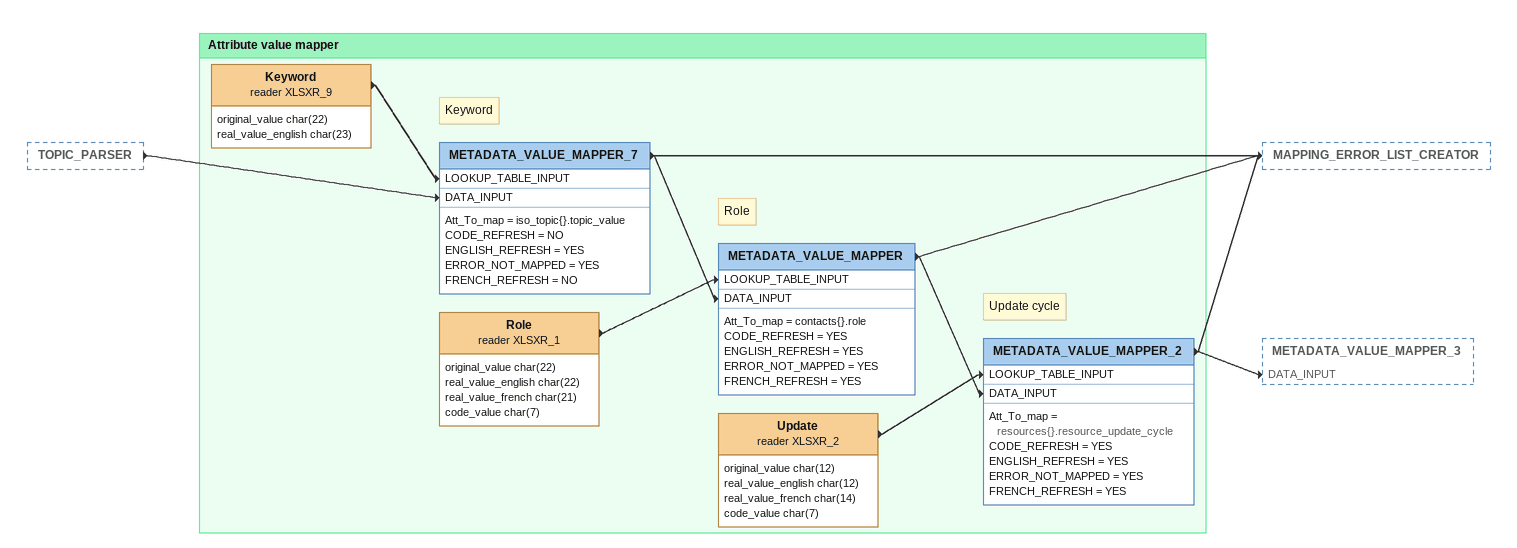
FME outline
TOPIC_PARSER [outside]
    -> METADATA_VALUE_MAPPER_7 [DATA_INPUT]

Bookmark: Attribute value mapper
Keyword (reader XLSXR_9)
    attributes: original_value char(22), real_value_english char(23)
    -> METADATA_VALUE_MAPPER_7 [LOOKUP_TABLE_INPUT]
Note: Keyword
METADATA_VALUE_MAPPER_7
    Att_To_map = iso_topic{}.topic_value
    CODE_REFRESH = NO
    ENGLISH_REFRESH = YES
    ERROR_NOT_MAPPED = YES
    FRENCH_REFRESH = NO
    -> METADATA_VALUE_MAPPER [DATA_INPUT]
    -> MAPPING_ERROR_LIST_CREATOR
Role (reader XLSXR_1)
    attributes: original_value char(22), real_value_english char(22), real_value_french char(21), code_value char(7)
    -> METADATA_VALUE_MAPPER [LOOKUP_TABLE_INPUT]
Note: Role
METADATA_VALUE_MAPPER
    Att_To_map = contacts{}.role
    CODE_REFRESH = YES
    ENGLISH_REFRESH = YES
    ERROR_NOT_MAPPED = YES
    FRENCH_REFRESH = YES
    -> METADATA_VALUE_MAPPER_2 [DATA_INPUT]
    -> MAPPING_ERROR_LIST_CREATOR
Update (reader XLSXR_2)
    attributes: original_value char(12), real_value_english char(12), real_value_french char(14), code_value char(7)
    -> METADATA_VALUE_MAPPER_2 [LOOKUP_TABLE_INPUT]
Note: Update cycle
METADATA_VALUE_MAPPER_2
    Att_To_map = resources{}.resource_update_cycle
    CODE_REFRESH = YES
    ENGLISH_REFRESH = YES
    ERROR_NOT_MAPPED = YES
    FRENCH_REFRESH = YES
    -> METADATA_VALUE_MAPPER_3 [DATA_INPUT]
    -> MAPPING_ERROR_LIST_CREATOR
